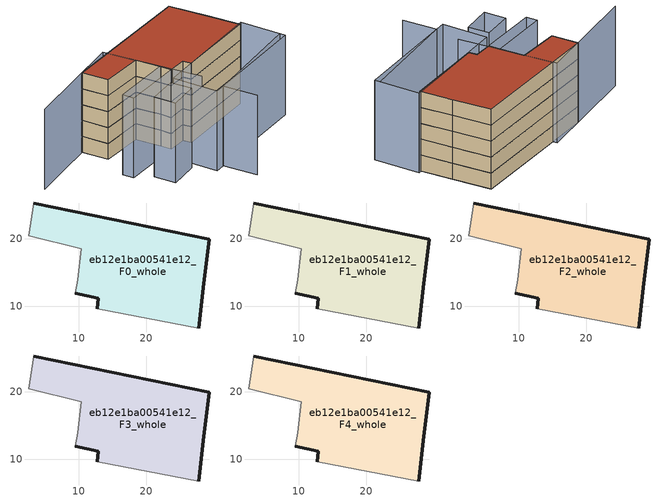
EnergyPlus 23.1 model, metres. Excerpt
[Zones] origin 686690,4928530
eb12e1ba00541e12_F0_whole
 floor ground (EU_floor_Construction): 27.81,6.76 28.48,12.7 29.3,19.89 3.36,25.26 2.66,20.39 10.41,18.49 9.86,13.92 9.48,11.88 12.92,11.14 12.75,9.63 z0
 wall outside (EU_wall_Construction): 3.36,25.26 29.3,19.89 28.48,12.7 27.81,6.76 / 12.75,9.63 12.92,11.14 9.48,11.88 z0:3
 wall adiabatic (EU_wall_Construction): 9.48,11.88 9.86,13.92 10.41,18.49 2.66,20.39 3.36,25.26 / 27.81,6.76 12.75,9.63 z0:3
eb12e1ba00541e12_F1_whole
 floor to eb12e1ba00541e12_F0_whole (EU_floor_Construction): 27.81,6.76 28.48,12.7 29.3,19.89 3.36,25.26 2.66,20.39 10.41,18.49 9.86,13.92 9.48,11.88 12.92,11.14 12.75,9.63 z3
 wall outside (EU_wall_Construction): 3.36,25.26 29.3,19.89 28.48,12.7 27.81,6.76 / 12.75,9.63 12.92,11.14 9.48,11.88 z3:6
 wall adiabatic (EU_wall_Construction): 9.48,11.88 9.86,13.92 10.41,18.49 2.66,20.39 3.36,25.26 / 27.81,6.76 12.75,9.63 z3:6
eb12e1ba00541e12_F2_whole
 floor to eb12e1ba00541e12_F1_whole (EU_floor_Construction): 27.81,6.76 28.48,12.7 29.3,19.89 3.36,25.26 2.66,20.39 10.41,18.49 9.86,13.92 9.48,11.88 12.92,11.14 12.75,9.63 z6
 wall outside (EU_wall_Construction): 3.36,25.26 29.3,19.89 28.48,12.7 27.81,6.76 / 12.75,9.63 12.92,11.14 9.48,11.88 z6:9
 wall adiabatic (EU_wall_Construction): 9.48,11.88 9.86,13.92 10.41,18.49 2.66,20.39 3.36,25.26 / 27.81,6.76 12.75,9.63 z6:9
eb12e1ba00541e12_F3_whole
 floor to eb12e1ba00541e12_F2_whole (EU_floor_Construction): 27.81,6.76 28.48,12.7 29.3,19.89 3.36,25.26 2.66,20.39 10.41,18.49 9.86,13.92 9.48,11.88 12.92,11.14 12.75,9.63 z9
 wall outside (EU_wall_Construction): 3.36,25.26 29.3,19.89 28.48,12.7 27.81,6.76 / 12.75,9.63 12.92,11.14 9.48,11.88 z9:12
 wall adiabatic (EU_wall_Construction): 9.48,11.88 9.86,13.92 10.41,18.49 2.66,20.39 3.36,25.26 / 27.81,6.76 12.75,9.63 z9:12
eb12e1ba00541e12_F4_whole
 floor to eb12e1ba00541e12_F3_whole (EU_floor_Construction): 27.81,6.76 28.48,12.7 29.3,19.89 3.36,25.26 2.66,20.39 10.41,18.49 9.86,13.92 9.48,11.88 12.92,11.14 12.75,9.63 z12
 wall outside (EU_wall_Construction): 3.36,25.26 29.3,19.89 28.48,12.7 27.81,6.76 / 12.75,9.63 12.92,11.14 9.48,11.88 z12:15
 wall adiabatic (EU_wall_Construction): 9.48,11.88 9.86,13.92 10.41,18.49 2.66,20.39 3.36,25.26 / 27.81,6.76 12.75,9.63 z12:15
 roof outside (EU_roof_Construction): 29.3,19.89 28.48,12.7 27.81,6.76 12.75,9.63 12.92,11.14 9.48,11.88 9.86,13.92 10.41,18.49 2.66,20.39 3.36,25.26 z15
shading: 6.66,-4.32 7.43,1.94 / 7.43,1.94 27.11,-0.47 / -10.29,26.59 11,24.51 / 11,24.51 9.24,6.44 / 26.99,-1.48 5.58,2.26 / 5.58,2.26 7.05,10.62 / 7.05,10.62 28.45,6.88 / 28.45,6.88 26.99,-1.48 / 5.54,10.44 5.04,6.54 / 5.04,6.54 -0.59,7.28 / -0.59,7.28 -0.08,11.17 / -0.08,11.17 5.54,10.44 / 9.48,11.88 -1.63,14.25 / -1.63,14.25 -1.19,16.35 / -1.19,16.35 9.93,13.97 / 9.93,13.97 9.48,11.88 z0:15
[Building]
EU S2 Campaign: North Axis=0; Terrain=City; Solar Distribution=FullExterior
[Site:Location]
Bologna: Latitude=44.5; Longitude=11.25; Time Zone=1; Elevation=37
[SizingPeriod:WeatherFileDays]
AnnualSizingPeriod: Begin Month=1; Begin Day of Month=1; End Month=12; End Day of Month=31; Day of Week for Start Day=Monday; Use Weather File Daylight Saving Period=No; Use Weather File Rain and Snow Indicators=No
[MATERIAL]
EU_InternalMass_Material: Roughness=MediumRough; Thickness=0.1; Conductivity=1; Density=1800; Specific Heat=900; Thermal Absorptance=0.9; Solar Absorptance=0.7; Visible Absorptance=0.7
[MATERIAL:NOMASS] Roughness=MediumRough; Thermal Absorptance=0.9; Solar Absorptance=0.7; Visible Absorptance=0.7
Name | Thermal Resistance
EU_wall_NoMass | 0.905828
EU_roof_NoMass | 0.37593
EU_floor_NoMass | 0.67114
[CONSTRUCTION]
EU_wall_Construction: EU_wall_NoMass
EU_roof_Construction: EU_roof_NoMass
EU_floor_Construction: EU_floor_NoMass
EU_InternalMass_Construction: EU_InternalMass_Material
[ZONE] Type=1; Multiplier=1; Ceiling Height=autocalculate; Floor Area=autocalculate; Part of Total Floor Area=Yes
Name | Volume
eb12e1ba00541e12_F0_whole | 850.734
eb12e1ba00541e12_F1_whole; eb12e1ba00541e12_F2_whole; eb12e1ba00541e12_F3_whole; eb12e1ba00541e12_F4_whole | 850.732
[INTERNALMASS] Construction=EU_InternalMass_Construction; Surface Area=283.578
Name | Zone or ZoneList
eb12e1ba00541e12_F0_whole_EU_InternalMass | eb12e1ba00541e12_F0_whole
eb12e1ba00541e12_F1_whole_EU_InternalMass | eb12e1ba00541e12_F1_whole
eb12e1ba00541e12_F2_whole_EU_InternalMass | eb12e1ba00541e12_F2_whole
eb12e1ba00541e12_F3_whole_EU_InternalMass | eb12e1ba00541e12_F3_whole
eb12e1ba00541e12_F4_whole_EU_InternalMass | eb12e1ba00541e12_F4_whole
[OTHEREQUIPMENT] Fuel Type=Electricity; Design Level Calculation Method=Watts/Area; Power per Zone Floor Area=1; Fraction Latent=0; Fraction Radiant=0; Fraction Lost=0; Carbon Dioxide Generation Rate=0; EndUse Subcategory=EU_Step8_InternalGains
Name | Zone or ZoneList or Space or SpaceList | Schedule
EU_Step8_InternalGain_eb12e1ba00541e12_F0_whole_f000 | eb12e1ba00541e12_F0_whole | EU_Step8_GainSchedule_eb12e1ba00541e12_F0_whole_f000
EU_Step8_InternalGain_eb12e1ba00541e12_F1_whole_f000 | eb12e1ba00541e12_F1_whole | EU_Step8_GainSchedule_eb12e1ba00541e12_F1_whole_f000
EU_Step8_InternalGain_eb12e1ba00541e12_F2_whole_f000 | eb12e1ba00541e12_F2_whole | EU_Step8_GainSchedule_eb12e1ba00541e12_F2_whole_f000
EU_Step8_InternalGain_eb12e1ba00541e12_F3_whole_f000 | eb12e1ba00541e12_F3_whole | EU_Step8_GainSchedule_eb12e1ba00541e12_F3_whole_f000
EU_Step8_InternalGain_eb12e1ba00541e12_F4_whole_f000 | eb12e1ba00541e12_F4_whole | EU_Step8_GainSchedule_eb12e1ba00541e12_F4_whole_f000
[ZONEVENTILATION:DESIGNFLOWRATE] Schedule=EU_AlwaysOn; Design Flow Rate Calculation Method=AirChanges/Hour; Air Changes per Hour=0.73129; Ventilation Type=Natural; Fan Pressure Rise=0; Fan Total Efficiency=1; Constant Term Coefficient=1; Temperature Term Coefficient=0; Velocity Term Coefficient=0; Velocity Squared Term Coefficient=0; Minimum Indoor Temperature=-100; Maximum Indoor Temperature=100; Delta Temperature=-100; Minimum Outdoor Temperature=-100; Maximum Outdoor Temperature=100; Maximum Wind Speed=40
Name | Zone or ZoneList or Space or SpaceList
EU_ConstantAir_eb12e1ba00541e12_F0_whole | eb12e1ba00541e12_F0_whole
EU_ConstantAir_eb12e1ba00541e12_F1_whole | eb12e1ba00541e12_F1_whole
EU_ConstantAir_eb12e1ba00541e12_F2_whole | eb12e1ba00541e12_F2_whole
EU_ConstantAir_eb12e1ba00541e12_F3_whole | eb12e1ba00541e12_F3_whole
EU_ConstantAir_eb12e1ba00541e12_F4_whole | eb12e1ba00541e12_F4_whole
[HVACTEMPLATE:THERMOSTAT] Constant Heating Setpoint=20; Constant Cooling Setpoint=50
EU_HeatOnly_eb12e1ba00541e12_F0_whole; EU_HeatOnly_eb12e1ba00541e12_F1_whole; EU_HeatOnly_eb12e1ba00541e12_F2_whole; EU_HeatOnly_eb12e1ba00541e12_F3_whole; EU_HeatOnly_eb12e1ba00541e12_F4_whole
[HVACTEMPLATE:ZONE:IDEALLOADSAIRSYSTEM] System Availability Schedule=EU_AlwaysOn; Maximum Heating Supply Air Temperature=50; Minimum Cooling Supply Air Temperature=13; Maximum Heating Supply Air Humidity Ratio=0.0156; Minimum Cooling Supply Air Humidity Ratio=0.0077; Heating Limit=NoLimit; Cooling Limit=NoLimit; Heating Availability Schedule=EU_AlwaysOn; Cooling Availability Schedule=EU_CoolingOff; Dehumidification Control Type=ConstantSensibleHeatRatio; Cooling Sensible Heat Ratio=0.7; Dehumidification Setpoint=60; Humidification Control Type=None; Humidification Setpoint=30; Outdoor Air Method=None; Outdoor Air Flow Rate per Person=0.00944; Outdoor Air Flow Rate per Zone Floor Area=0; Outdoor Air Flow Rate per Zone=0; Demand Controlled Ventilation Type=None; Outdoor Air Economizer Type=NoEconomizer; Heat Recovery Type=None; Sensible Heat Recovery Effectiveness=0.7; Latent Heat Recovery Effectiveness=0.65
Name | Template Thermostat
eb12e1ba00541e12_F0_whole | EU_HeatOnly_eb12e1ba00541e12_F0_whole
eb12e1ba00541e12_F1_whole | EU_HeatOnly_eb12e1ba00541e12_F1_whole
eb12e1ba00541e12_F2_whole | EU_HeatOnly_eb12e1ba00541e12_F2_whole
eb12e1ba00541e12_F3_whole | EU_HeatOnly_eb12e1ba00541e12_F3_whole
eb12e1ba00541e12_F4_whole | EU_HeatOnly_eb12e1ba00541e12_F4_whole
[SIZING:ZONE] Zone Cooling Design Supply Air Temperature Input Method=SupplyAirTemperature; Zone Cooling Design Supply Air Temperature=13; Zone Heating Design Supply Air Temperature Input Method=SupplyAirTemperature; Zone Heating Design Supply Air Temperature=50; Zone Cooling Design Supply Air Humidity Ratio=0.008; Zone Heating Design Supply Air Humidity Ratio=0.008; Cooling Design Air Flow Method=DesignDay; Cooling Design Air Flow Rate=0; Cooling Minimum Air Flow per Zone Floor Area=0.000762; Cooling Minimum Air Flow=0; Cooling Minimum Air Flow Fraction=0.2; Heating Design Air Flow Method=DesignDay; Heating Design Air Flow Rate=0; Heating Maximum Air Flow per Zone Floor Area=0.002032; Heating Maximum Air Flow=0.141576; Heating Maximum Air Flow Fraction=0.3; Account for Dedicated Outdoor Air System=No; Dedicated Outdoor Air System Control Strategy=NeutralSupplyAir; Dedicated Outdoor Air Low Setpoint Temperature for Design=autosize; Dedicated Outdoor Air High Setpoint Temperature for Design=autosize; Zone Load Sizing Method=Sensible Load Only No Latent Load; Zone Latent Cooling Design Supply Air Humidity Ratio Input Method=HumidityRatioDifference; Zone Cooling Design Supply Air Humidity Ratio Difference=0.005; Zone Latent Heating Design Supply Air Humidity Ratio Input Method=HumidityRatioDifference; Zone Humidification Design Supply Air Humidity Ratio Difference=0.005
eb12e1ba00541e12_F0_whole; eb12e1ba00541e12_F1_whole; eb12e1ba00541e12_F2_whole; eb12e1ba00541e12_F3_whole; eb12e1ba00541e12_F4_whole
[SCHEDULE:CONSTANT]
Name | Hourly Value
EU_AlwaysOn | 1
EU_CoolingOff | 0
[SCHEDULE:FILE] Column Number=1; Rows to Skip at Top=0; Number of Hours of Data=8760; Column Separator=Comma; Interpolate to Timestep=No; Minutes per Item=60; Adjust Schedule for Daylight Savings=Yes
Name | File
EU_Step8_GainSchedule_eb12e1ba00541e12_F0_whole_f000 | ../../schedules/eb12e1ba00541e12/eb12e1ba00541e12_F0_whole_f000_gain.csv
EU_Step8_GainSchedule_eb12e1ba00541e12_F1_whole_f000 | ../../schedules/eb12e1ba00541e12/eb12e1ba00541e12_F1_whole_f000_gain.csv
EU_Step8_GainSchedule_eb12e1ba00541e12_F2_whole_f000 | ../../schedules/eb12e1ba00541e12/eb12e1ba00541e12_F2_whole_f000_gain.csv
EU_Step8_GainSchedule_eb12e1ba00541e12_F3_whole_f000 | ../../schedules/eb12e1ba00541e12/eb12e1ba00541e12_F3_whole_f000_gain.csv
EU_Step8_GainSchedule_eb12e1ba00541e12_F4_whole_f000 | ../../schedules/eb12e1ba00541e12/eb12e1ba00541e12_F4_whole_f000_gain.csv
